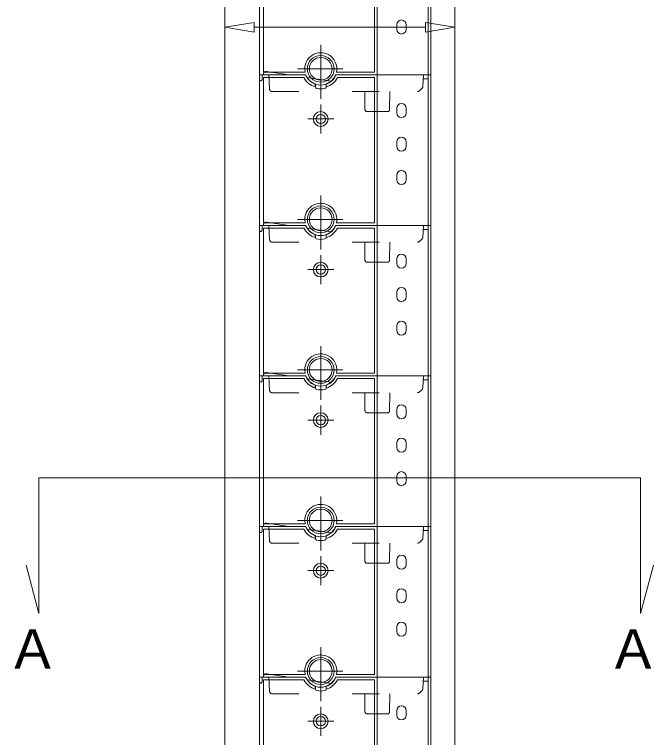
# Model space of a CAD drawing. Units: millimetres, scale not verified. Extents: x -3832 to 3834, y -2728 to 2729.
# Drawn here: x 1243 to 1720, y -411 to 129 of the extents above; entities that cross this region are included whole.
import ezdxf
from ezdxf.enums import TextEntityAlignment as Align

# ---------------------------------------------------------------- set-up
doc = ezdxf.new("R2010")
doc.units = ezdxf.units.MM
doc.header["$LTSCALE"] = 20
doc.linetypes.add('USER1', pattern=[3, 1, -2])
doc.linetypes.add('USER5', pattern=[24, 12, -5, 2, -5])
for name, color, linetype, lineweight in [('0-3_2-4', 7, 'Continuous', 18), ('0-5_2-7', 5, 'Continuous', 18), ('0-6_2-8', 6, 'Continuous', 18), ('0-8_2-A', 7, 'Continuous', 18), ('0-9_2-B', 7, 'Continuous', 18), ('0-A_2-C', 7, 'USER1', 18)]:
    doc.layers.add(name, color=color, linetype=linetype, lineweight=lineweight)
doc.styles.add('ＭＳ ゴシック', font='')
doc.styles.get('ＭＳ ゴシック').set_extended_font_data('MS Gothic')

msp = doc.modelspace()

# ---------------------------------------------------------------- linework, layer by layer
at = {"layer": '0-3_2-4'}
for p, q in [((1554.1, 447.43), (1554.1, -941.07)), ((1400.1, -961.07), (1400.1, 432.93)), ((1572.1, -1388.07), (1572.1, 432.93))]:
    msp.add_line(p, q, dxfattribs=at)
at = {"layer": '0-5_2-7', "color": 7}
for p, q in [((1261.38, -318.52), (1261.38, -217.32)), ((1261.38, -217.32), (1710.82, -217.32)), ((1710.82, -318.52), (1710.82, -217.32)), ((1261.38, -318.52), (1251.74, -282.51)), ((1710.82, -318.52), (1720.46, -282.51))]:
    msp.add_line(p, q, dxfattribs=at)
at = {"layer": '0-6_2-8', "color": 5}
for p, q in [((1400.1, 49.08), (1400.1, 124.45)), ((1572.1, 49.08), (1572.1, 124.45)), ((1422.1, 119.45), (1550.1, 119.45))]:
    msp.add_line(p, q, dxfattribs=at)
at = {"layer": '0-6_2-8'}
for p, q in [((1422.1, 123.12), (1400.1, 119.45)), ((1400.1, 119.45), (1422.1, 115.79)), ((1422.1, 123.12), (1422.1, 115.79)), ((1550.1, 123.12), (1572.1, 119.45)), ((1550.1, 123.12), (1550.1, 115.79)), ((1572.1, 119.45), (1550.1, 115.79))]:
    msp.add_line(p, q, dxfattribs=at)
at = {"layer": '0-8_2-A', "lineweight": 9}
for p, q in [((1460.58, 83.93), (1426.1, 83.93)), ((1426.1, 83.93), (1426.1, -28.57)), ((1428.99, 81.93), (1459.3, 81.93)), ((1483.15, 83.93), (1554.1, 83.93)), ((1484.44, 81.93), (1512.1, 81.93)), ((1512.1, 81.93), (1512.1, -26.57)), ((1514.1, -28.57), (1514.1, 83.93)), ((1552.1, -28.57), (1552.1, 83.93)), ((1554.1, 83.93), (1554.1, -28.57)), ((1467.72, 77.01), (1467.72, 74.9)), ((1476.02, 74.9), (1476.02, 77.01)), ((1548.27, 80.93), (1552.1, 80.93)), ((1528.6, 58.93), (1528.6, 55.43)), ((1535.6, 55.43), (1535.6, 58.93)), ((1528.6, 33.93), (1528.6, 30.43)), ((1535.6, 30.43), (1535.6, 33.93)), ((1528.6, 8.93), (1528.6, 5.43)), ((1535.6, 5.43), (1535.6, 8.93)), ((1459.87, -23.92), (1460.13, -26.57)), ((1512.1, -26.57), (1483.6, -26.57)), ((1426.1, -28.57), (1460.74, -28.57)), ((1482.99, -28.57), (1554.1, -28.57)), ((1467.91, -35.4), (1467.91, -37.75)), ((1475.83, -37.75), (1475.83, -35.4)), ((1460.58, -141.07), (1426.1, -141.07)), ((1426.1, -141.07), (1426.1, -253.57)), ((1428.99, -143.07), (1459.3, -143.07)), ((1483.15, -141.07), (1554.1, -141.07)), ((1484.44, -143.07), (1512.1, -143.07)), ((1512.1, -143.07), (1512.1, -251.57)), ((1514.1, -253.57), (1514.1, -141.07)), ((1548.27, -144.07), (1552.1, -144.07)), ((1552.1, -253.57), (1552.1, -141.07)), ((1554.1, -141.07), (1554.1, -253.57)), ((1467.72, -147.99), (1467.72, -150.1)), ((1476.02, -150.1), (1476.02, -147.99)), ((1528.6, -166.07), (1528.6, -169.57)), ((1535.6, -169.57), (1535.6, -166.07)), ((1528.6, -191.07), (1528.6, -194.57)), ((1535.6, -194.57), (1535.6, -191.07)), ((1528.6, -216.07), (1528.6, -219.57)), ((1535.6, -219.57), (1535.6, -216.07)), ((1426.1, -253.57), (1460.74, -253.57)), ((1459.87, -248.92), (1460.13, -251.57)), ((1482.99, -253.57), (1554.1, -253.57)), ((1512.1, -251.57), (1483.6, -251.57)), ((1467.91, -260.4), (1467.91, -262.75)), ((1475.83, -262.75), (1475.83, -260.4)), ((1460.58, -366.07), (1426.1, -366.07)), ((1426.1, -366.07), (1426.1, -478.57)), ((1483.15, -366.07), (1554.1, -366.07)), ((1514.1, -478.57), (1514.1, -366.07)), ((1552.1, -478.57), (1552.1, -366.07)), ((1554.1, -366.07), (1554.1, -478.57)), ((1428.99, -368.07), (1459.3, -368.07)), ((1484.44, -368.07), (1512.1, -368.07)), ((1512.1, -368.07), (1512.1, -476.57)), ((1548.27, -369.07), (1552.1, -369.07)), ((1467.72, -372.99), (1467.72, -375.1)), ((1476.02, -375.1), (1476.02, -372.99)), ((1528.6, -391.07), (1528.6, -394.57)), ((1535.6, -394.57), (1535.6, -391.07))]:
    msp.add_line(p, q, dxfattribs=at)
at = {"layer": '0-8_2-A', "linetype": 'USER1', "lineweight": 9}
for p, q in [((1429.1, 83.93), (1429.1, 84.44)), ((1431.4, 86.42), (1447.96, 83.93)), ((1461.67, 81.86), (1479.63, 79.16)), ((1426.1, -28.57), (1426.1, -32.12)), ((1428.1, -32.12), (1428.1, -28.57)), ((1427.15, -33.07), (1427.05, -33.07)), ((1431.4, -138.58), (1447.96, -141.07)), ((1429.1, -141.07), (1429.1, -140.56)), ((1461.67, -143.14), (1479.63, -145.84)), ((1426.1, -253.57), (1426.1, -257.12)), ((1428.1, -257.12), (1428.1, -253.57)), ((1427.15, -258.07), (1427.05, -258.07)), ((1429.1, -366.07), (1429.1, -365.56)), ((1431.4, -363.58), (1447.96, -366.07)), ((1461.67, -368.14), (1479.63, -370.84))]:
    msp.add_line(p, q, dxfattribs=at)
at = {"layer": '0-8_2-A', "linetype": 'USER5', "lineweight": 9}
for p, q in [((1471.87, 40.04), (1471.87, 61.73)), ((1462.3, 50.93), (1481.72, 50.93)), ((1471.87, -46.52), (1471.87, -6.25)), ((1454.51, -24.07), (1488.47, -24.07)), ((1471.87, -184.96), (1471.87, -163.27)), ((1462.3, -174.07), (1481.72, -174.07)), ((1471.87, -271.52), (1471.87, -231.25)), ((1454.51, -249.07), (1488.47, -249.07)), ((1471.87, -409.96), (1471.87, -388.27)), ((1462.3, -399.07), (1481.72, -399.07))]:
    msp.add_line(p, q, dxfattribs=at)
at = {"layer": '0-8_2-A', "lineweight": 9}
for points in [[(1460.13, -26.57), (1428.99, -26.57), (1428.99, 81.93)], [(1460.13, -251.57), (1428.99, -251.57), (1428.99, -143.07)], [(1460.13, -476.57), (1428.99, -476.57), (1428.99, -368.07)]]:
    msp.add_lwpolyline(points, dxfattribs=at)
for centre, radius in [((1471.87, 50.93), 5.5), ((1471.87, 50.93), 3.5), ((1471.87, -24.07), 10), ((1471.87, -24.07), 8.5), ((1471.87, -174.07), 5.5), ((1471.87, -174.07), 3.5), ((1471.87, -249.07), 10), ((1471.87, -249.07), 8.5), ((1471.87, -399.07), 5.5), ((1471.87, -399.07), 3.5)]:
    msp.add_circle(centre, radius, dxfattribs=at)
at = {"layer": '0-8_2-A', "linetype": 'USER1', "lineweight": 9}
for centre, radius, start, end in [((1431.1, 84.44), 2, 81.44, 180), ((1427.05, -32.12), 0.95, 180, 270), ((1427.15, -32.12), 0.95, 270, 0), ((1431.1, -140.56), 2, 81.44, 180), ((1427.05, -257.12), 0.95, 180, 270), ((1427.15, -257.12), 0.95, 270, 0), ((1431.1, -365.56), 2, 81.44, 180)]:
    msp.add_arc(centre, radius, start, end, dxfattribs=at)
at = {"layer": '0-8_2-A', "lineweight": 9}
for centre, radius, start, end in [((1471.87, 88.43), 14.15, 207.346, 252.945), ((1471.87, 88.43), 12.15, 201.738, 338.262), ((1471.87, 88.43), 14.15, 287.055, 332.654), ((1532.1, 58.93), 3.5, 0, 180), ((1532.1, 55.43), 3.5, 180, 0), ((1532.1, 33.93), 3.5, 0, 180), ((1532.1, 30.43), 3.5, 180, 0), ((1532.1, 8.93), 3.5, 0, 180), ((1532.1, 5.43), 3.5, 180, 0), ((1471.87, -24.07), 12, 347.975, 179.291), ((1471.87, -24.07), 12, 202.024, 250.736), ((1471.87, -24.07), 12, 289.264, 337.976), ((1468.91, -37.75), 1, 180, 257.798), ((1474.83, -37.75), 1, 282.202, 0), ((1471.87, -24.07), 15, 257.798, 282.202), ((1471.87, -136.57), 14.15, 207.346, 252.945), ((1471.87, -136.57), 12.15, 201.738, 338.262), ((1471.87, -136.57), 14.15, 287.055, 332.654), ((1532.1, -166.07), 3.5, 0, 180), ((1532.1, -169.57), 3.5, 180, 0), ((1532.1, -191.07), 3.5, 0, 180), ((1532.1, -194.57), 3.5, 180, 0), ((1532.1, -216.07), 3.5, 0, 180), ((1532.1, -219.57), 3.5, 180, 0), ((1471.87, -249.07), 12, 347.975, 179.291), ((1471.87, -249.07), 12, 202.024, 250.736), ((1471.87, -249.07), 12, 289.264, 337.976), ((1468.91, -262.75), 1, 180, 257.798), ((1471.87, -249.07), 15, 257.798, 282.202), ((1474.83, -262.75), 1, 282.202, 0), ((1471.87, -361.57), 12.15, 201.738, 338.262), ((1471.87, -361.57), 14.15, 207.346, 252.945), ((1471.87, -361.57), 14.15, 287.055, 332.654), ((1532.1, -391.07), 3.5, 0, 180), ((1532.1, -394.57), 3.5, 180, 0)]:
    msp.add_arc(centre, radius, start, end, dxfattribs=at)
at = {"layer": '0-9_2-B', "lineweight": 9}
for p, q in [((1426.1, 196.43), (1426.1, 83.93)), ((1514.1, 83.93), (1514.1, 196.43)), ((1552.1, 83.93), (1552.1, 196.43)), ((1554.1, 196.43), (1554.1, 83.93)), ((1512.1, 194.43), (1512.1, 85.93)), ((1528.6, 121.43), (1528.6, 117.93)), ((1535.6, 117.93), (1535.6, 121.43)), ((1459.87, 88.58), (1460.13, 85.93)), ((1426.1, 83.93), (1460.74, 83.93)), ((1482.99, 83.93), (1554.1, 83.93)), ((1512.1, 85.93), (1483.6, 85.93)), ((1467.91, 77.1), (1467.91, 74.75)), ((1475.83, 74.75), (1475.83, 77.1)), ((1460.58, -28.57), (1426.1, -28.57)), ((1426.1, -28.57), (1426.1, -141.07)), ((1428.99, -30.57), (1459.3, -30.57)), ((1483.15, -28.57), (1554.1, -28.57)), ((1484.44, -30.57), (1512.1, -30.57)), ((1512.1, -30.57), (1512.1, -139.07)), ((1514.1, -141.07), (1514.1, -28.57)), ((1548.27, -31.57), (1552.1, -31.57)), ((1552.1, -141.07), (1552.1, -28.57)), ((1554.1, -28.57), (1554.1, -141.07)), ((1467.72, -35.49), (1467.72, -37.6)), ((1476.02, -37.6), (1476.02, -35.49)), ((1528.6, -53.57), (1528.6, -57.07)), ((1535.6, -57.07), (1535.6, -53.57)), ((1528.6, -78.57), (1528.6, -82.07)), ((1535.6, -82.07), (1535.6, -78.57)), ((1528.6, -103.57), (1528.6, -107.07)), ((1535.6, -107.07), (1535.6, -103.57)), ((1459.87, -136.42), (1460.13, -139.07)), ((1512.1, -139.07), (1483.6, -139.07)), ((1426.1, -141.07), (1460.74, -141.07)), ((1482.99, -141.07), (1554.1, -141.07)), ((1467.91, -147.9), (1467.91, -150.25)), ((1475.83, -150.25), (1475.83, -147.9)), ((1460.58, -253.57), (1426.1, -253.57)), ((1426.1, -253.57), (1426.1, -366.07)), ((1483.15, -253.57), (1554.1, -253.57)), ((1514.1, -366.07), (1514.1, -253.57)), ((1552.1, -366.07), (1552.1, -253.57)), ((1554.1, -253.57), (1554.1, -366.07)), ((1428.99, -255.57), (1459.3, -255.57)), ((1484.44, -255.57), (1512.1, -255.57)), ((1512.1, -255.57), (1512.1, -364.07)), ((1548.27, -256.57), (1552.1, -256.57)), ((1467.72, -260.49), (1467.72, -262.6)), ((1476.02, -262.6), (1476.02, -260.49)), ((1528.6, -278.57), (1528.6, -282.07)), ((1535.6, -282.07), (1535.6, -278.57)), ((1528.6, -303.57), (1528.6, -307.07)), ((1535.6, -307.07), (1535.6, -303.57)), ((1528.6, -328.57), (1528.6, -332.07)), ((1535.6, -332.07), (1535.6, -328.57)), ((1459.87, -361.42), (1460.13, -364.07)), ((1426.1, -366.07), (1460.74, -366.07)), ((1482.99, -366.07), (1554.1, -366.07)), ((1512.1, -364.07), (1483.6, -364.07)), ((1467.91, -372.9), (1467.91, -375.25)), ((1475.83, -375.25), (1475.83, -372.9))]:
    msp.add_line(p, q, dxfattribs=at)
at = {"layer": '0-9_2-B', "linetype": 'USER5', "lineweight": 9}
for p, q in [((1471.87, 65.98), (1471.87, 106.25)), ((1454.51, 88.43), (1488.47, 88.43)), ((1471.87, -72.46), (1471.87, -50.77)), ((1462.3, -61.57), (1481.72, -61.57)), ((1471.87, -159.02), (1471.87, -118.75)), ((1454.51, -136.57), (1488.47, -136.57)), ((1471.87, -297.46), (1471.87, -275.77)), ((1462.3, -286.57), (1481.72, -286.57)), ((1471.87, -384.02), (1471.87, -343.75)), ((1454.51, -361.57), (1488.47, -361.57))]:
    msp.add_line(p, q, dxfattribs=at)
at = {"layer": '0-9_2-B', "linetype": 'USER1', "lineweight": 9}
for p, q in [((1426.1, 83.93), (1426.1, 80.38)), ((1428.1, 80.38), (1428.1, 83.93)), ((1427.15, 79.43), (1427.05, 79.43)), ((1431.4, -26.08), (1447.96, -28.57)), ((1429.1, -28.57), (1429.1, -28.06)), ((1461.67, -30.64), (1479.63, -33.34)), ((1426.1, -141.07), (1426.1, -144.62)), ((1427.15, -145.57), (1427.05, -145.57)), ((1428.1, -144.62), (1428.1, -141.07)), ((1429.1, -253.57), (1429.1, -253.06)), ((1431.4, -251.08), (1447.96, -253.57)), ((1461.67, -255.64), (1479.63, -258.34)), ((1426.1, -366.07), (1426.1, -369.62)), ((1428.1, -369.62), (1428.1, -366.07)), ((1427.15, -370.57), (1427.05, -370.57))]:
    msp.add_line(p, q, dxfattribs=at)
at = {"layer": '0-9_2-B', "lineweight": 9}
for points in [[(1460.13, 85.93), (1428.99, 85.93), (1428.99, 194.43)], [(1460.13, -139.07), (1428.99, -139.07), (1428.99, -30.57)], [(1460.13, -364.07), (1428.99, -364.07), (1428.99, -255.57)]]:
    msp.add_lwpolyline(points, dxfattribs=at)
for centre, radius in [((1471.87, 88.43), 10), ((1471.87, 88.43), 8.5), ((1471.87, -61.57), 5.5), ((1471.87, -61.57), 3.5), ((1471.87, -136.57), 10), ((1471.87, -136.57), 8.5), ((1471.87, -286.57), 5.5), ((1471.87, -286.57), 3.5), ((1471.87, -361.57), 10), ((1471.87, -361.57), 8.5)]:
    msp.add_circle(centre, radius, dxfattribs=at)
for centre, radius, start, end in [((1532.1, 121.43), 3.5, 0, 180), ((1532.1, 117.93), 3.5, 180, 0), ((1471.87, 88.43), 12, 347.975, 179.291), ((1471.87, 88.43), 12, 202.024, 250.736), ((1471.87, 88.43), 12, 289.264, 337.976), ((1468.91, 74.75), 1, 180, 257.798), ((1471.87, 88.43), 15, 257.798, 282.202), ((1474.83, 74.75), 1, 282.202, 0), ((1471.87, -24.07), 14.15, 207.346, 252.945), ((1471.87, -24.07), 12.15, 201.738, 338.262), ((1471.87, -24.07), 14.15, 287.055, 332.654), ((1532.1, -53.57), 3.5, 0, 180), ((1532.1, -57.07), 3.5, 180, 0), ((1532.1, -78.57), 3.5, 0, 180), ((1532.1, -82.07), 3.5, 180, 0), ((1532.1, -103.57), 3.5, 0, 180), ((1532.1, -107.07), 3.5, 180, 0), ((1471.87, -136.57), 12, 347.975, 179.291), ((1471.87, -136.57), 12, 202.024, 250.736), ((1471.87, -136.57), 12, 289.264, 337.976), ((1468.91, -150.25), 1, 180, 257.798), ((1471.87, -136.57), 15, 257.798, 282.202), ((1474.83, -150.25), 1, 282.202, 0), ((1471.87, -249.07), 12.15, 201.738, 338.262), ((1471.87, -249.07), 14.15, 207.346, 252.945), ((1471.87, -249.07), 14.15, 287.055, 332.654), ((1532.1, -278.57), 3.5, 0, 180), ((1532.1, -282.07), 3.5, 180, 0), ((1532.1, -303.57), 3.5, 0, 180), ((1532.1, -307.07), 3.5, 180, 0), ((1532.1, -328.57), 3.5, 0, 180), ((1532.1, -332.07), 3.5, 180, 0), ((1471.87, -361.57), 12, 347.975, 179.291), ((1471.87, -361.57), 12, 202.024, 250.736), ((1471.87, -361.57), 12, 289.264, 337.976), ((1468.91, -375.25), 1, 180, 257.798), ((1471.87, -361.57), 15, 257.798, 282.202), ((1474.83, -375.25), 1, 282.202, 0)]:
    msp.add_arc(centre, radius, start, end, dxfattribs=at)
at = {"layer": '0-9_2-B', "linetype": 'USER1', "lineweight": 9}
for centre, radius, start, end in [((1427.05, 80.38), 0.95, 180, 270), ((1427.15, 80.38), 0.95, 270, 0), ((1431.1, -28.06), 2, 81.44, 180), ((1427.05, -144.62), 0.95, 180, 270), ((1427.15, -144.62), 0.95, 270, 0), ((1431.1, -253.06), 2, 81.44, 180), ((1427.05, -369.62), 0.95, 180, 270), ((1427.15, -369.62), 0.95, 270, 0)]:
    msp.add_arc(centre, radius, start, end, dxfattribs=at)
at = {"layer": '0-A_2-C', "lineweight": 9}
for p, q in [((1433.1, 83.93), (1433.66, 73.13)), ((1548.14, 75.22), (1548.6, 83.93)), ((1435.46, 71.43), (1544.15, 71.43)), ((1504.92, 57.9), (1504.69, 71.43)), ((1523.27, 57.9), (1523.51, 71.43)), ((1547.52, 73.88), (1545.52, 71.98)), ((1521.78, 56.43), (1506.42, 56.43)), ((1433.1, -28.57), (1433.66, -39.37)), ((1548.14, -37.28), (1548.6, -28.57)), ((1435.46, -41.07), (1544.15, -41.07)), ((1504.92, -54.6), (1504.69, -41.07)), ((1523.27, -54.6), (1523.51, -41.07)), ((1547.52, -38.62), (1545.52, -40.52)), ((1521.78, -56.07), (1506.42, -56.07)), ((1433.1, -141.07), (1433.66, -151.87)), ((1548.14, -149.78), (1548.6, -141.07)), ((1547.52, -151.12), (1545.52, -153.02)), ((1435.46, -153.57), (1544.15, -153.57)), ((1504.92, -167.1), (1504.69, -153.57)), ((1523.27, -167.1), (1523.51, -153.57)), ((1521.78, -168.57), (1506.42, -168.57)), ((1433.1, -253.57), (1433.66, -264.37)), ((1548.14, -262.28), (1548.6, -253.57)), ((1547.52, -263.62), (1545.52, -265.52)), ((1435.46, -266.07), (1544.15, -266.07)), ((1504.92, -279.6), (1504.69, -266.07)), ((1523.27, -279.6), (1523.51, -266.07)), ((1521.78, -281.07), (1506.42, -281.07)), ((1433.1, -366.07), (1433.66, -376.87)), ((1548.14, -374.78), (1548.6, -366.07)), ((1547.52, -376.12), (1545.52, -378.02)), ((1435.46, -378.57), (1544.15, -378.57)), ((1504.92, -392.1), (1504.69, -378.57)), ((1523.27, -392.1), (1523.51, -378.57)), ((1521.78, -393.57), (1506.42, -393.57))]:
    msp.add_line(p, q, dxfattribs=at)
for centre, radius, start, end in [((1435.46, 73.23), 1.8, 183.002, 270), ((1544.15, 73.43), 2, 270, 313.5), ((1546.15, 75.33), 2, 313.5, 357), ((1506.42, 57.93), 1.5, 181, 270), ((1521.78, 57.93), 1.5, 270, 359), ((1546.15, -37.17), 2, 313.5, 357), ((1435.46, -39.27), 1.8, 183.002, 270), ((1544.15, -39.07), 2, 270, 313.5), ((1506.42, -54.57), 1.5, 181, 270), ((1521.78, -54.57), 1.5, 270, 359), ((1546.15, -149.67), 2, 313.5, 357), ((1435.46, -151.77), 1.8, 183.002, 270), ((1544.15, -151.57), 2, 270, 313.5), ((1506.42, -167.07), 1.5, 181, 270), ((1521.78, -167.07), 1.5, 270, 359), ((1435.46, -264.27), 1.8, 183.002, 270), ((1546.15, -262.17), 2, 313.5, 357), ((1544.15, -264.07), 2, 270, 313.5), ((1506.42, -279.57), 1.5, 181, 270), ((1521.78, -279.57), 1.5, 270, 359), ((1435.46, -376.77), 1.8, 183.002, 270), ((1544.15, -376.57), 2, 270, 313.5), ((1546.15, -374.67), 2, 313.5, 357), ((1506.42, -392.07), 1.5, 181, 270), ((1521.78, -392.07), 1.5, 270, 359)]:
    msp.add_arc(centre, radius, start, end, dxfattribs=at)

# ---------------------------------------------------------------- texts
at = {"layer": '0-5_2-7', "color": 7, "style": 'ＭＳ ゴシック'}
for p in [(1236.8, -368.6), (1685.4, -368.6)]:
    msp.add_text('Ａ', height=29.33, dxfattribs=at).set_placement(p, align=Align.BOTTOM_LEFT)

doc.saveas('drawing.dxf')
